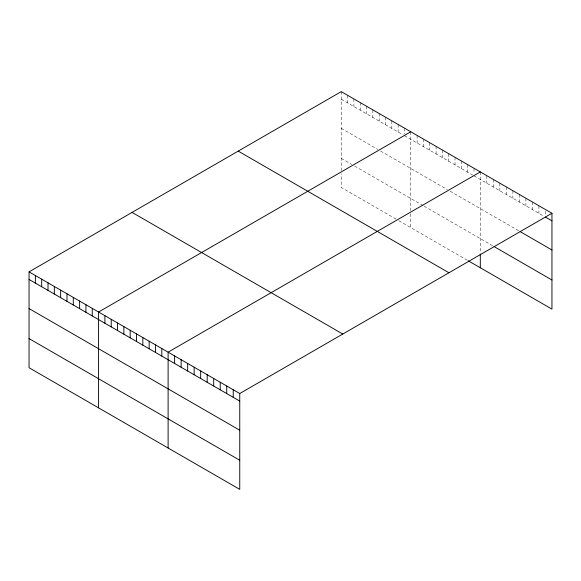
<?xml version="1.0" encoding="UTF-8"?>
<svg xmlns="http://www.w3.org/2000/svg" width="581" height="581" viewBox="0 0 581 581"><rect width="100%" height="100%" fill="white"/><g stroke="black" fill="none" stroke-linecap="round" stroke-linejoin="round"><path stroke-width="0.44" stroke-dasharray="2.9 2.18" d="M341.25 99.198L403.054 134.886M404.463 135.693L472.585 175.026M473.994 175.84L543.99 216.255M341.25 128.328L377.773 149.419M380.584 151.038L447.305 189.559M450.115 191.185L518.666 230.759M341.25 158.344L351.788 164.423M354.592 166.05L423.426 205.783M424.123 206.19L493.334 246.148M396.031 219.102L341.25 187.474L341.25 173.719M398.842 220.722L467.669 260.462M545.436 211.201L545.436 214.563M538.928 205.761L538.928 213.329M532.414 201.999L532.414 209.567M525.899 198.237L525.899 205.812M519.385 194.482L519.385 202.05M512.878 190.721L512.878 198.288M506.363 186.959L506.363 194.526M499.849 183.204L499.849 190.771M493.334 179.442L493.334 187.009M486.827 175.68L486.827 183.247M480.313 171.918L480.313 252.386M473.994 168.272L473.994 173.32M467.669 164.619L467.669 172.187M461.35 160.973L461.35 168.541M455.025 157.32L455.025 164.888M448.706 153.674L448.706 161.242M442.388 150.021L442.388 157.589M436.062 146.376L436.062 153.943M429.744 142.723L429.744 150.29M423.426 139.077L423.426 146.644M417.1 135.424L417.1 142.991M410.782 131.778L410.782 210.627M410.782 213.859L410.782 227.614M404.463 128.125L404.463 134.015M398.138 124.479L398.138 132.047M391.819 120.826L391.819 128.394M385.493 117.18L385.493 124.748M379.175 113.527L379.175 121.095M372.857 109.882L372.857 117.449M366.531 106.229L366.531 113.796M360.213 102.583L360.213 110.15M353.894 98.93L353.894 106.497M347.569 95.284L347.569 102.852M341.25 91.631L341.25 170.48"/><path stroke-width="0.87" d="M29.05 271.879L239.75 393.526L239.75 489.369L29.05 367.722L29.05 271.879L341.25 91.631L551.95 213.278L551.95 309.121L468.373 260.869M410.782 131.778L98.581 312.026L98.581 407.862M480.313 171.918L168.112 352.166L168.112 448.009M239.75 393.526L551.95 213.278M545.436 217.091L551.95 220.845M520.111 231.594L551.95 249.975M494.061 246.569L551.95 279.991M238.225 151.118L448.924 272.765M132.076 212.399L342.775 334.046M29.05 279.446L239.75 401.093M29.05 308.576L239.75 430.223M29.05 338.592L239.75 460.239M480.313 254.006L480.313 267.761M233.235 389.771L233.235 397.339M226.728 386.009L226.728 393.577M220.214 382.247L220.214 389.815M213.699 378.485L213.699 386.053M207.185 374.73L207.185 382.298M200.677 370.969L200.677 378.536M194.163 367.207L194.163 374.774M187.648 363.445L187.648 371.012M181.134 359.69L181.134 367.257M174.627 355.928L174.627 363.495M161.794 348.52L161.794 356.088M155.468 344.867L155.468 352.435M149.15 341.221L149.15 348.789M142.832 337.568L142.832 345.136M136.506 333.922L136.506 341.49M130.188 330.269L130.188 337.837M123.862 326.624L123.862 334.191M117.544 322.971L117.544 330.538M111.225 319.325L111.225 326.892M104.9 315.672L104.9 323.239M92.263 308.373L92.263 315.941M85.937 304.727L85.937 312.295M79.619 301.074L79.619 308.642M73.3 297.428L73.3 304.996M66.975 293.775L66.975 301.343M60.656 290.13L60.656 297.697M54.331 286.477L54.331 294.044M48.012 282.831L48.012 290.398M41.694 279.178L41.694 286.745M35.368 275.532L35.368 283.1"/></g></svg>
